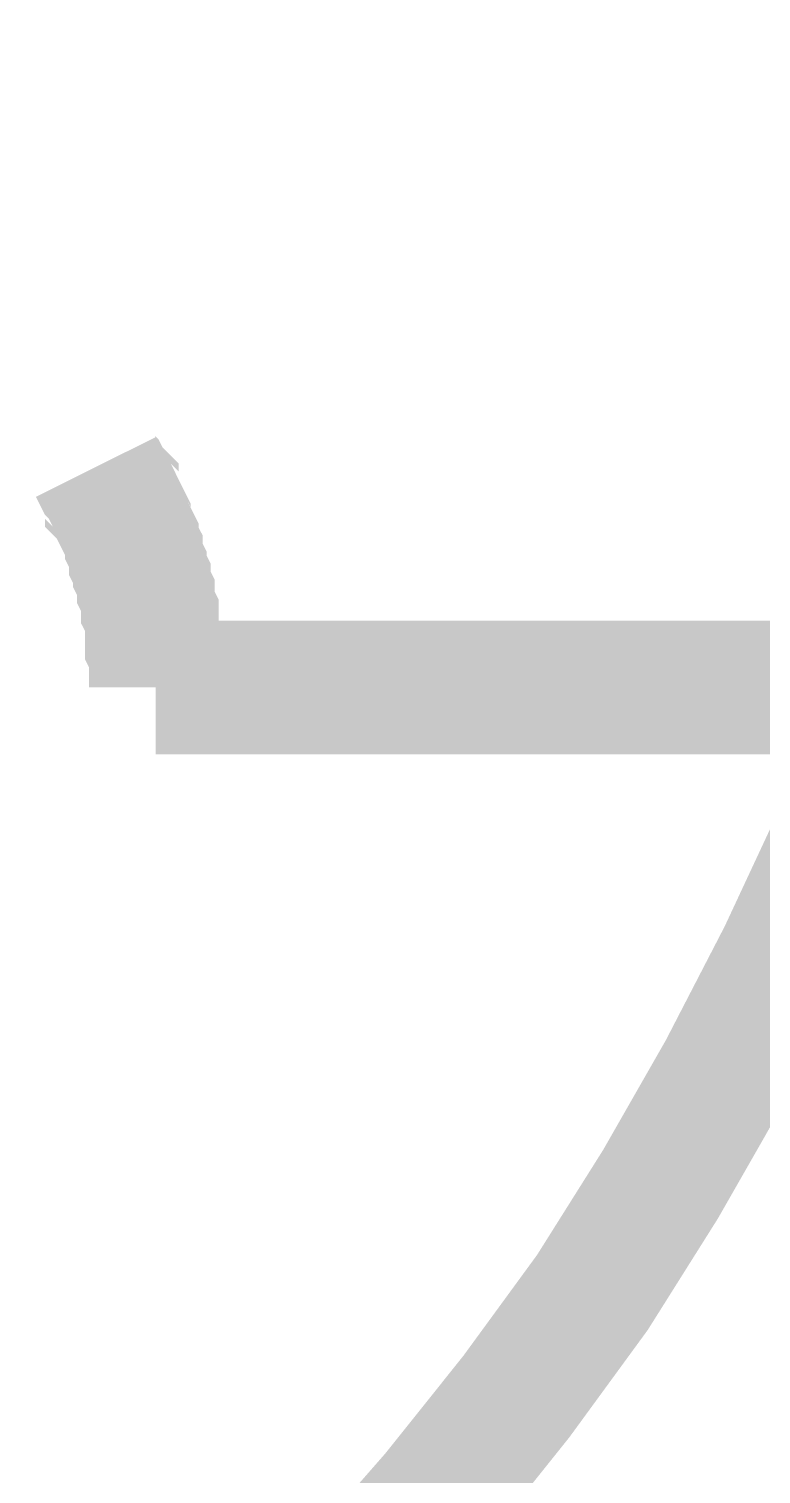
# Model space of a CAD drawing. Header units: inches. Extents: x 0 to 841, y 0 to 594.
# Drawn here: x 514.29 to 518.4, y 125.58 to 133.68 of the extents above; entities that cross this region are included whole.
import ezdxf

# ---------------------------------------------------------------- set-up
doc = ezdxf.new("R2010")
doc.units = ezdxf.units.IN
doc.layers.add('Sheet', color=255, linetype='Continuous')

msp = doc.modelspace()

# ---------------------------------------------------------------- linework, layer by layer
at = {"layer": 'Sheet'}
for points in [[(519.9881, 134.216, 0.7493, 0.7493, 0), (519.9432, 133.4524, 0.7493, 0.7493, 0), (519.8309, 132.7112, 0.7493, 0.7493, 0), (519.6961, 131.9701, 0.7493, 0.7493, 0), (519.5389, 131.2289, 0.7493, 0.7493, 0), (519.3368, 130.5327, 0.7493, 0.7493, 0), (519.0898, 129.8364, 0.7493, 0.7493, 0), (518.8427, 129.1627, 0.7493, 0.7493, 0), (518.5283, 128.4889, 0.7493, 0.7493, 0), (518.1915, 127.8376, 0.7493, 0.7493, 0), (517.8321, 127.2087, 0.7493, 0.7493, 0), (517.4504, 126.6023, 0.7493, 0.7493, 0), (517.0237, 126.0184, 0.7493, 0.7493, 0), (516.5745, 125.4569, 0.7493, 0.7493, 0), (516.1029, 124.9179, 0.7493, 0.7493, 0)], [(516.1029, 124.9179, 0.7493, 0.7493, 0), (516.5745, 125.4569, 0.7493, 0.7493, 0), (517.0237, 126.0184, 0.7493, 0.7493, 0), (517.4504, 126.6023, 0.7493, 0.7493, 0), (517.8321, 127.2087, 0.7493, 0.7493, 0), (518.1915, 127.8376, 0.7493, 0.7493, 0), (518.5283, 128.4889, 0.7493, 0.7493, 0), (518.8427, 129.1627, 0.7493, 0.7493, 0), (519.0898, 129.8364, 0.7493, 0.7493, 0), (519.3368, 130.5327, 0.7493, 0.7493, 0), (519.5389, 131.2289, 0.7493, 0.7493, 0), (519.6961, 131.9701, 0.7493, 0.7493, 0), (519.8309, 132.7112, 0.7493, 0.7493, 0), (519.9432, 133.4524, 0.7493, 0.7493, 0), (519.9881, 134.216, 0.7493, 0.7493, 0)], [(515.0025, 129.9936, 0.7493, 0.7493, 0), (515.0025, 130.0386, 0.7493, 0.7493, 0), (515.0025, 130.0835, 0.7493, 0.7493, 0), (515.0025, 130.1059, 0.7493, 0.7493, 0), (515.0025, 130.1509, 0.7493, 0.7493, 0), (515.0025, 130.1958, 0.7493, 0.7493, 0), (514.98, 130.2407, 0.7493, 0.7493, 0), (514.98, 130.2856, 0.7493, 0.7493, 0), (514.98, 130.3081, 0.7493, 0.7493, 0), (514.98, 130.353, 0.7493, 0.7493, 0), (514.98, 130.3979, 0.7493, 0.7493, 0), (514.9575, 130.4428, 0.7493, 0.7493, 0), (514.9575, 130.4877, 0.7493, 0.7493, 0), (514.9575, 130.5102, 0.7493, 0.7493, 0), (514.9351, 130.5551, 0.7493, 0.7493, 0), (514.9351, 130.6, 0.7493, 0.7493, 0), (514.9126, 130.645, 0.7493, 0.7493, 0), (514.9126, 130.6674, 0.7493, 0.7493, 0), (514.8902, 130.7123, 0.7493, 0.7493, 0), (514.8902, 130.7573, 0.7493, 0.7493, 0), (514.8677, 130.8022, 0.7493, 0.7493, 0), (514.8677, 130.8246, 0.7493, 0.7493, 0), (514.8453, 130.8696, 0.7493, 0.7493, 0), (514.8228, 130.9145, 0.7493, 0.7493, 0), (514.8228, 130.9369, 0.7493, 0.7493, 0), (514.8003, 130.9819, 0.7493, 0.7493, 0), (514.7779, 131.0268, 0.7493, 0.7493, 0), (514.7554, 131.0492, 0.7493, 0.7493, 0), (514.7554, 131.0941, 0.7493, 0.7493, 0), (514.733, 131.1166, 0.7493, 0.7493, 0), (514.7105, 131.1615, 0.7493, 0.7493, 0), (514.688, 131.184, 0.7493, 0.7493, 0), (514.6656, 131.2289, 0.7493, 0.7493, 0)], [(515.0025, 129.9936, 0.7493, 0.7493, 0), (520.0105, 129.9936, 0.7493, 0.7493, 0)], [(515.0025, 129.9936, 0.2997, 0.2997, 0), (520.0105, 129.9936, 0.2997, 0.2997, 0)]]:
    msp.add_lwpolyline(points, format="xyseb", dxfattribs=at)

doc.saveas('drawing.dxf')
